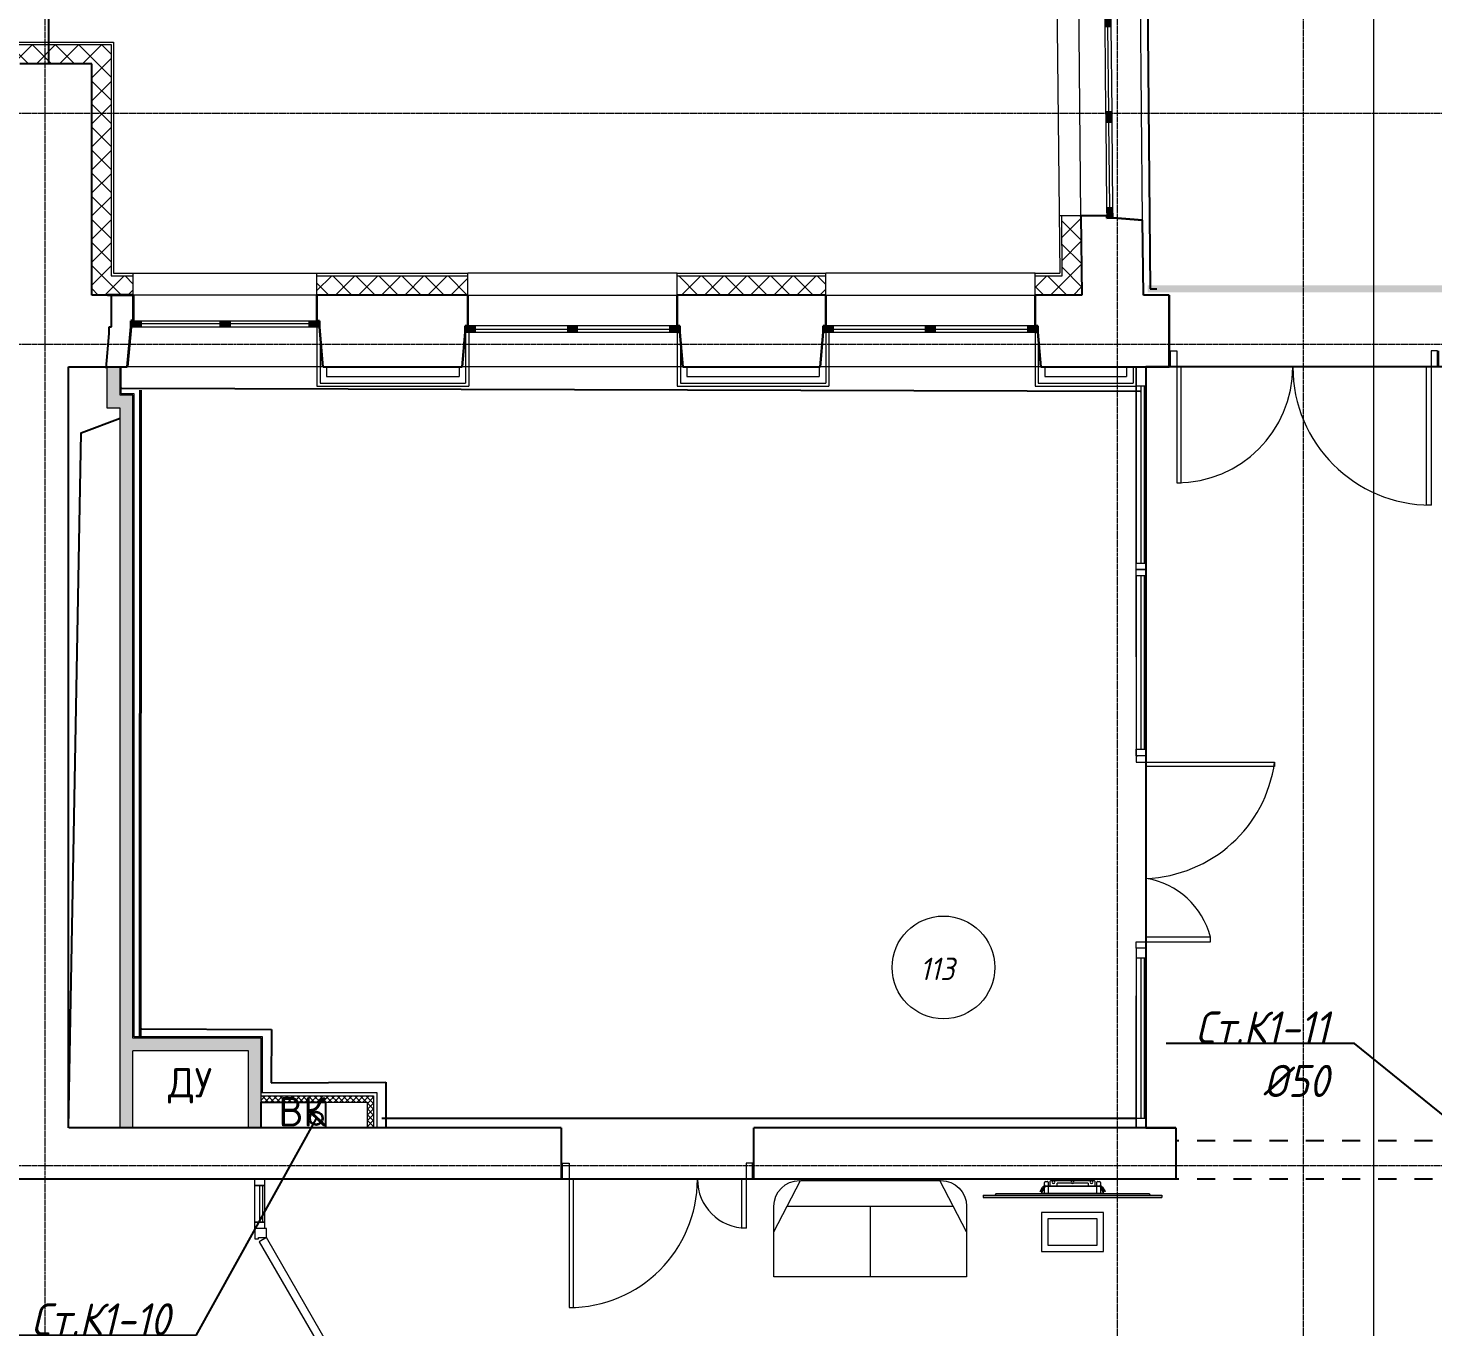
# Model space of a CAD drawing. Header units: millimetres. Extents: x -10178924 to 11692288, y -947381 to 58396.
# Drawn here: x 850849 to 861789, y -914198 to -904079 of the extents above; entities that cross this region are included whole.
import ezdxf
from ezdxf import colors
from ezdxf.entities.mleader import LeaderData, LeaderLine
from ezdxf.math import Vec2, Vec3

# ---------------------------------------------------------------- set-up
doc = ezdxf.new("R2010")
doc.units = ezdxf.units.MM
doc.linetypes.add('короткая штриховая', pattern=[282.222222, 141.111111, -141.111111])
doc.linetypes.add('осевая', pattern=[50.8, 31.75, -6.35, 6.35, -6.35])
for name, color, linetype, lineweight in [('0. Подпись', 194, 'Continuous', 18), ('Medium Lines', 7, 'Continuous', 9), ('PDF _Разрезы', 7, 'Continuous', 9), ('АР_Двери', 250, 'Continuous', 9), ('ВК_ К1', 24, 'Continuous', 35), ('Двери', 7, 'Continuous', 9), ('Импосты витража', 7, 'Continuous', 9), ('ОСНОВНАЯ', 127, 'Continuous', 35), ('Основная ГКЛ', 250, 'Continuous', 9), ('Отделка СТЕН', 6, 'Continuous', 13), ('Панели витража', 7, 'Continuous', 9), ('Перегородки пеноблок', 40, 'Continuous', 9), ('Перегородки_ГКЛ', 20, 'Continuous', 9), ('Размеры осевые', 153, 'Continuous', 9), ('Стены.1', 7, 'Continuous', 25), ('ТХ мебель и оборудование', 250, 'Continuous', 20), ('ТХ оборудование', 7, 'Continuous', 9)]:
    doc.layers.add(name, color=color, linetype=linetype, lineweight=lineweight)
for name, color, linetype in [('_надписи канализация', 7, 'Continuous'), ('PDF _Марки помещений', 5, 'Continuous'), ('PDF _Стены краска9010', 7, 'Continuous'), ('ВК_Выноски', 7, 'Continuous'), ('Стены внутр.1', 7, 'Continuous'), ('Тонкая', 7, 'Continuous')]:
    doc.layers.add(name, color=color, linetype=linetype)
doc.layers.add('PDF _Отверстия_новые', color=7, linetype='Continuous', true_color=0x535353)
doc.layers.add('PDF _Стены отделка', color=7, linetype='Continuous', true_color=0xb505c2)
doc.layers.add('Шахты для нанесения на ТХ', color=210, linetype='Continuous', lineweight=60, plot=False)
doc.styles.add('ISOCPEUR', font='isocpeui.ttf', dxfattribs={"width": 0.9})
doc.styles.add('PDF ISOCPEUR', font='isocpeur.ttf')

# ---------------------------------------------------------------- blocks, each defined once
blk = doc.blocks.new('_None')
blk = doc.blocks.new('A$C20644A72')
at = {"color": 252, "lineweight": 9, "true_color": 0x939598}
for p, q in [((-600, 200), (-600, 750)), ((-1246, 200), (46, 200))]:
    blk.add_line(p, q, dxfattribs=at)
at = {"layer": 'ТХ оборудование', "color": 252, "lineweight": 9, "true_color": 0x939598}
for p, q in [((150, 750), (-1350, 750)), ((-1350, 750), (-1350, 200)), ((150, 200), (150, 750)), ((-1350, 400), (-1142, 0)), ((150, 400), (-58, 0)), ((-1142, 0), (-58, 0))]:
    blk.add_line(p, q, dxfattribs=at)
for centre, start, end in [((-1150, 200), 180, 270), ((-50, 200), 270, 0)]:
    blk.add_arc(centre, 200, start, end, dxfattribs=at)
blk = doc.blocks.new('A$C00E202AF')
at = {"layer": 'ТХ мебель и оборудование', "color": 0}
for p, q in [((528, 552), (864, 552)), ((0, 438), (0, 421)), ((0, 438), (1392, 438)), ((100, 451), (91, 438)), ((100, 451), (1291, 451)), ((443, 466), (463, 500)), ((447, 464), (443, 466)), ((466, 498), (447, 464)), ((453, 455), (484, 508)), ((453, 455), (938, 455)), ((453, 451), (453, 455)), ((938, 451), (453, 451)), ((478, 457), (478, 537)), ((483, 512), (909, 512)), ((484, 508), (907, 508)), ((485, 545), (500, 545)), ((505, 540), (505, 457)), ((522, 512), (522, 547)), ((817, 531), (575, 531)), ((575, 512), (575, 531)), ((817, 531), (817, 512)), ((870, 547), (870, 512)), ((886, 457), (886, 540)), ((891, 545), (906, 545)), ((907, 508), (938, 455)), ((914, 537), (914, 457)), ((945, 464), (925, 498)), ((929, 501), (949, 466)), ((938, 455), (938, 451)), ((949, 466), (945, 464)), ((1291, 451), (1300, 438)), ((1392, 438), (1392, 421)), ((1392, 421), (0, 421))]:
    blk.add_line(p, q, dxfattribs=at)
for points in [[(938, 0), (938, 304), (453, 304), (453, 0)], [(888, 50), (888, 254), (503, 254), (503, 50)]]:
    blk.add_lwpolyline(points, close=True, dxfattribs=at)
for centre, radius, start, end in [((528, 547), 5.8, 90, 180), ((548, 540), 10.5, 0, 180), ((696, 540), 10.5, 0, 180), ((843, 540), 10.5, 0, 180), ((864, 547), 5.61, 0, 90), ((483, 489), 23.8, 90, 150), ((484, 488), 19.7, 88.2856, 150), ((485, 537), 7.74, 90, 180), ((500, 540), 5.07, 0, 90), ((548, 540), 10.5, 180, 0), ((696, 540), 10.5, 180, 0), ((843, 540), 10.5, 180, 0), ((891, 540), 5.07, 90, 180), ((906, 537), 7.74, 0, 90), ((908, 488), 20.3, 30, 90.5887), ((909, 490), 22.6, 30, 90)]:
    blk.add_arc(centre, radius, start, end, dxfattribs=at)
at = {"layer": 'ТХ оборудование'}
blk.add_line((0, 421), (1392, 421), dxfattribs=at)
blk = doc.blocks.new('*U2161')
at = {"layer": 'АР_Двери'}
for points in [[(1430, 1000), (1395, 1000), (1395, 0), (1430, 0)], [(50, 380), (85, 380), (85, 0), (50, 0)], [(50, 0), (0, 0), (0, -125), (50, -125)], [(1430, 0), (1480, 0), (1480, -125), (1430, -125)]]:
    blk.add_lwpolyline(points, close=True, dxfattribs=at)
for centre, radius, start, end in [((1430, 0), 1000, 90, 180), ((50, 0), 380, 0, 90)]:
    blk.add_arc(centre, radius, start, end, dxfattribs=at)
at = {"layer": 'Основная ГКЛ', "ltscale": 5}
for p, q in [((-10, 0), (-10, -125)), ((1490, 0), (1490, -125))]:
    blk.add_line(p, q, dxfattribs=at)
blk = doc.blocks.new('Двустворчатое Окно 22_3')
at = {"layer": 'Стены.1', "linetype": 'Continuous', "lineweight": 0}
for points in [[(-835, 0), (-835, -50), (-755, -50), (-755, 0)], [(0, -50), (0, 0), (-40, 0), (-40, -50)], [(0, 0), (0, -50), (40, -50), (40, 0)], [(835, -50), (835, 0), (755, 0), (755, -50)]]:
    blk.add_hatch(color=256, dxfattribs=at).paths.add_polyline_path(points)
at = {"layer": 'Стены.1', "linetype": 'Continuous', "lineweight": 5}
for p, q in [((-835, 270), (-859, 270)), ((835, 270), (-835, 270)), ((859, 270), (835, 270)), ((-755, 0), (-40, 0)), ((40, 0), (755, 0)), ((-755, -25), (-40, -25)), ((-40, -50), (-755, -50)), ((40, -25), (755, -25)), ((755, -50), (40, -50)), ((-815, -290), (815, -290))]:
    blk.add_line(p, q, dxfattribs=at)
at = {"layer": 'Стены.1', "linetype": 'Continuous', "lineweight": 30}
for p, q in [((-859, 270), (-835, 0)), ((835, 0), (859, 270)), ((-835, -50), (-835, 0)), ((835, -50), (835, 0)), ((-835, 0), (-835, -50)), ((-835, -50), (-815, -50)), ((-815, -50), (-835, -50)), ((-815, -50), (-815, -290)), ((815, -290), (815, -50)), ((815, -50), (835, -50)), ((815, -50), (835, -50)), ((835, -50), (835, 0))]:
    blk.add_line(p, q, dxfattribs=at)
at = {"layer": 'Стены.1', "linetype": 'Continuous', "lineweight": 20}
for p, q in [((-835, 0), (-755, 0)), ((-755, 0), (-755, -50)), ((-40, -50), (-40, 0)), ((-40, 0), (0, 0)), ((0, 0), (40, 0)), ((40, 0), (40, -50)), ((755, -50), (755, 0)), ((755, 0), (835, 0)), ((-755, -50), (-835, -50)), ((0, -50), (-40, -50)), ((40, -50), (0, -50)), ((835, -50), (755, -50))]:
    blk.add_line(p, q, dxfattribs=at)
blk = doc.blocks.new('Трехстворчатое Окно 22_4')
at = {"layer": 'Стены.1', "linetype": 'Continuous', "lineweight": 0}
for points in [[(-1160, 0), (-1160, -50), (-1080, -50), (-1080, 0)], [(-373, -50), (-373, 0), (-413, 0), (-413, -50)], [(-373, 0), (-373, -50), (-333, -50), (-333, 0)], [(373, -50), (373, 0), (333, 0), (333, -50)], [(373, 0), (373, -50), (413, -50), (413, 0)], [(1160, -50), (1160, 0), (1080, 0), (1080, -50)]]:
    blk.add_hatch(color=256, dxfattribs=at).paths.add_polyline_path(points)
at = {"layer": 'Стены.1', "linetype": 'Continuous', "lineweight": 5}
for p, q in [((-1180, 230), (1180, 230)), ((-1080, 0), (-413, 0)), ((-333, 0), (333, 0)), ((413, 0), (1080, 0)), ((-1080, -25), (-413, -25)), ((-413, -50), (-1080, -50)), ((-333, -25), (333, -25)), ((333, -50), (-333, -50)), ((413, -25), (1080, -25)), ((1080, -50), (413, -50)), ((-1140, -250), (1140, -250))]:
    blk.add_line(p, q, dxfattribs=at)
at = {"layer": 'Стены.1', "linetype": 'Continuous', "lineweight": 30}
for p, q in [((-1160, 0), (-1180, 230)), ((1160, 0), (1180, 230)), ((-1160, -50), (-1160, 0)), ((-1160, -50), (-1160, 0)), ((1160, -50), (1160, 0)), ((1160, -50), (1160, 0)), ((-1140, -50), (-1160, -50)), ((-1140, -50), (-1160, -50)), ((-1140, -250), (-1140, -50)), ((1140, -50), (1160, -50)), ((1140, -50), (1160, -50)), ((1140, -250), (1140, -50))]:
    blk.add_line(p, q, dxfattribs=at)
at = {"layer": 'Стены.1', "linetype": 'Continuous', "lineweight": 20}
for p, q in [((-1160, 0), (-1080, 0)), ((-1080, 0), (-1080, -50)), ((-413, -50), (-413, 0)), ((-413, 0), (-373, 0)), ((-373, 0), (-333, 0)), ((-333, 0), (-333, -50)), ((333, -50), (333, 0)), ((333, 0), (373, 0)), ((373, 0), (413, 0)), ((413, 0), (413, -50)), ((1080, -50), (1080, 0)), ((1080, 0), (1160, 0)), ((-1080, -50), (-1160, -50)), ((-373, -50), (-413, -50)), ((-333, -50), (-373, -50)), ((373, -50), (333, -50)), ((413, -50), (373, -50)), ((1160, -50), (1080, -50))]:
    blk.add_line(p, q, dxfattribs=at)
blk = doc.blocks.new('AC-Дверь-Двупольная ГОСТ 23747-2015 2 - ДО21-18 витражная-6670467-1 этаж')
at = {"layer": 'Medium Lines'}
for p, q in [((-21, 540), (-870, 50)), ((-838, -5), (10, 485)), ((10, 485), (-21, 540)), ((212, 430), (180, 375)), ((180, 375), (838, -5)), ((870, 50), (212, 430)), ((-870, 50), (-940, 50)), ((-940, 50), (-940, -40)), ((-870, -10), (-870, 50)), ((-870, 50), (-838, -5)), ((838, -5), (870, 50)), ((940, 50), (870, 50)), ((870, 50), (870, -10)), ((940, -40), (940, 50)), ((-940, -40), (-860, -40)), ((-860, -10), (-870, -10)), ((-860, -40), (-860, -10)), ((870, -10), (860, -10)), ((860, -10), (860, -40)), ((860, -40), (940, -40))]:
    blk.add_line(p, q, dxfattribs=at)
blk = doc.blocks.new('Двустворчатое Окно 22_6')
at = {"layer": 'Стены.1', "linetype": 'Continuous', "lineweight": 0}
for points in [[(-735, 0), (-735, -50), (-655, -50), (-655, 0)], [(0, -50), (0, 0), (-40, 0), (-40, -50)], [(0, 0), (0, -50), (40, -50), (40, 0)], [(735, -50), (735, 0), (655, 0), (655, -50)]]:
    blk.add_hatch(color=256, dxfattribs=at).paths.add_polyline_path(points)
at = {"layer": 'Стены.1', "linetype": 'Continuous', "lineweight": 5}
for p, q in [((-762, 310), (762, 308)), ((-655, 0), (-40, 0)), ((40, 0), (655, 0)), ((-655, -25), (-40, -25)), ((-40, -50), (-655, -50)), ((40, -25), (655, -25)), ((655, -50), (40, -50)), ((-715, -250), (715, -250))]:
    blk.add_line(p, q, dxfattribs=at)
at = {"layer": 'Стены.1', "linetype": 'Continuous', "lineweight": 30}
for p, q in [((-735, 0), (-762, 310)), ((735, -2), (762, 308)), ((-735, -50), (-735, 0)), ((-735, -50), (-735, 0)), ((735, -50), (735, 0)), ((735, -50), (735, 0)), ((-715, -50), (-735, -50)), ((-715, -50), (-735, -50)), ((-715, -250), (-715, -50)), ((715, -50), (735, -50)), ((715, -50), (735, -50)), ((715, -250), (715, -50))]:
    blk.add_line(p, q, dxfattribs=at)
at = {"layer": 'Стены.1', "linetype": 'Continuous', "lineweight": 20}
for p, q in [((-735, 0), (-655, 0)), ((-655, 0), (-655, -50)), ((-40, -50), (-40, 0)), ((-40, 0), (0, 0)), ((0, 0), (40, 0)), ((40, 0), (40, -50)), ((655, -50), (655, 0)), ((655, 0), (735, 0)), ((-655, -50), (-735, -50)), ((0, -50), (-40, -50)), ((40, -50), (0, -50)), ((735, -50), (655, -50))]:
    blk.add_line(p, q, dxfattribs=at)
blk = doc.blocks.new('*U2198')
at = {"layer": 'АР_Двери'}
for points in [[(50, 1076), (85, 1076), (85, 0), (50, 0)], [(2030, 903), (1995, 903), (1995, 0), (2030, 0)], [(50, 0), (0, 0), (0, -125), (50, -125)], [(2030, 0), (2080, 0), (2080, -125), (2030, -125)]]:
    blk.add_lwpolyline(points, close=True, dxfattribs=at)
for centre, radius, start, end in [((50, 0), 1076, 0, 90), ((2030, 0), 903, 90, 180)]:
    blk.add_arc(centre, radius, start, end, dxfattribs=at)
at = {"layer": 'Основная ГКЛ', "ltscale": 5}
for p, q in [((-10, 0), (-10, -125)), ((2090, 0), (2090, -125))]:
    blk.add_line(p, q, dxfattribs=at)
blk = doc.blocks.new('A$Cad086cf1')
at = {"layer": 'Отделка СТЕН', "true_color": 0x636466, "transparency": 33554687}
h = blk.add_hatch(dxfattribs=at)
h.set_pattern_fill('ANSI37', color=251, scale=40)
h.set_pattern_definition([(45, (142968.72, -47941.48), (-89.80256, 89.80256), []), (135, (142968.72, -47941.48), (-89.80256, -89.80256), [])])
h.paths.add_polyline_path([(-7386.275, -40477.364), (-7536.275, -40477.364), (-7536.275, -48446.478), (-6006.547, -48446.478), (-6006.547, -48296.478), (-7386.275, -48296.478)])
h.paths.add_polyline_path([(-3197.852, -48296.478), (-4376.547, -48296.478), (-4376.547, -48446.478), (-3197.852, -48446.478)])
h.paths.add_polyline_path([(-414.627, -48296.478), (-1567.852, -48296.478), (-1567.852, -48446.478), (-414.627, -48446.478)])
h.paths.add_polyline_path([(2382.027, -48296.478), (1215.373, -48296.478), (1215.373, -48446.478), (2382.027, -48446.478)])
h.paths.add_polyline_path([(-7386.275, -31868.119), (-151.462, -31868.119), (-151.462, -31718.119), (-7536.275, -31718.119), (-7536.275, -33241.401), (-7386.275, -33241.401)])
h.paths.add_polyline_path([(25266.729, -31249.802), (25116.721, -31249.802), (25121.326, -31717.601), (24909.646, -31718.119), (24909.646, -31868.119), (25272.81, -31867.587)])
h.paths.add_polyline_path([(23279.646, -31718.119), (22121.774, -31718.119), (22121.774, -31868.119), (23279.646, -31868.119)])
h.paths.add_polyline_path([(20491.774, -31718.119), (19316.859, -31718.119), (19316.859, -31868.119), (20491.774, -31868.119)])
h.paths.add_polyline_path([(17713.142, -29916.63), (17168.725, -29916.63), (17168.725, -30066.63), (17563.142, -30066.63), (17563.142, -31868.119), (17886.859, -31868.119), (17886.859, -31718.119), (17713.142, -31718.119)])
h.paths.add_polyline_path([(17168.725, -29916.63), (16213.142, -29916.63), (16213.142, -30066.63), (17168.725, -30066.63)])
h.paths.add_polyline_path([(14198.142, -29916.63), (13168.725, -29916.63), (13168.725, -30066.63), (14198.142, -30066.63)])
h.paths.add_polyline_path([(13168.725, -29916.63), (12691.199, -29916.63), (12691.199, -31718.119), (12503.883, -31718.119), (12503.883, -31868.119), (12841.199, -31868.119), (12841.199, -30066.63), (13168.725, -30066.63)])
h.paths.add_polyline_path([(11073.883, -31718.119), (9888.912, -31718.119), (9888.912, -31868.119), (11073.883, -31868.119)])
h.paths.add_polyline_path([(8258.912, -31718.119), (7097.756, -31718.119), (7097.756, -31868.119), (8258.912, -31868.119)])
h.paths.add_polyline_path([(5467.756, -31718.119), (4303.088, -31718.119), (4303.088, -31868.119), (5465.74, -31868.119)])
h.paths.add_polyline_path([(2673.088, -31718.119), (1478.538, -31718.119), (1478.538, -31868.119), (2673.088, -31868.119)])
h.paths.add_polyline_path([(23941.72, -48296.478), (23603.748, -48296.478), (23603.748, -48446.478), (23941.72, -48446.478)])
h.paths.add_polyline_path([(21973.748, -48296.478), (20808.789, -48296.478), (20808.789, -48446.478), (21973.748, -48446.478)])
h.paths.add_polyline_path([(19178.789, -48296.478), (18008.239, -48296.478), (18008.239, -48446.478), (19178.789, -48446.478)])
h.paths.add_polyline_path([(16378.239, -48296.478), (15216.447, -48296.478), (15216.447, -48446.478), (16378.239, -48446.478)])
h.paths.add_polyline_path([(13586.447, -48296.478), (12422.391, -48296.478), (12422.391, -48446.478), (13586.447, -48446.478)])
h.paths.add_polyline_path([(10792.391, -48296.478), (9611.009, -48296.478), (9611.009, -48446.478), (10792.391, -48446.478)])
h.paths.add_polyline_path([(7981.009, -48296.478), (6809.325, -48296.478), (6809.325, -48446.478), (7981.009, -48446.478)])
h.paths.add_polyline_path([(5179.325, -48296.478), (4012.027, -48296.478), (4012.027, -48446.478), (5179.325, -48446.478)])
at = {"layer": 'Перегородки пеноблок', "true_color": 0x636466, "transparency": 33554687}
h = blk.add_hatch(dxfattribs=at)
h.set_pattern_fill('ANSI36', color=251, scale=10)
h.set_pattern_definition([(45, (-62378.908, -47397.11), (16.83798, 61.739261), [79.375, -15.875, 0, -15.875])])
h.paths.add_polyline_path([(17883.142, -32648.119), (17783.142, -32648.119), (17783.142, -32428.119), (17683.142, -32428.119), (17683.142, -32748.119), (17783.142, -32748.119), (17783.142, -38356.478), (17883.142, -38356.478), (17883.142, -37756.534), (18783.142, -37756.478), (18783.142, -38356.478), (18883.142, -38356.478), (18883.142, -37656.478), (17883.142, -37656.478)])
at = {"layer": 'Перегородки_ГКЛ', "true_color": 0x636466, "transparency": 33554687}
h = blk.add_hatch(dxfattribs=at)
h.set_pattern_fill('ANSI37', color=251, scale=10, angle=-180)
h.set_pattern_definition([(225, (171532.113, -25161.217), (22.45064, -22.45064), []), (315, (171532.113, -25161.217), (22.45064, 22.45064), [])])
h.paths.add_polyline_path([(18883.142, -38156.478), (18883.142, -38106.478), (19758.142, -38106.478), (19758.142, -38356.478), (19708.142, -38356.478), (19708.142, -38156.478)])
h.paths.add_polyline_path([(18939.245, -38106.478), (18939.245, -38156.478), (18883.142, -38156.478), (18883.142, -38106.478)], flags=0)
at = {"layer": 'Defpoints', "color": 251, "ltscale": 100, "true_color": 0x636466, "transparency": 33554687}
for p, q in [((17718.134, -32116.641), (17718.134, -31876.641)), ((17698.134, -32116.641), (17718.134, -32116.641)), ((17698.134, -32166.641), (17698.134, -32116.641)), ((17674.512, -32436.641), (17698.134, -32166.641))]:
    blk.add_line(p, q, dxfattribs=at)
at = {"layer": 'PDF _Марки помещений', "color": 251, "lineweight": 9, "true_color": 0x636466, "transparency": 33554687}
blk.add_circle((24195.795, -37106.103), 400.063, dxfattribs=at)
at = {"layer": 'PDF _Отверстия_новые', "color": 251, "true_color": 0x636466, "transparency": 33554687}
blk.add_lwpolyline([(17383.142, -38356.478), (17480.509, -32941.214), (17783.142, -32828.119)], dxfattribs=at)
at = {"layer": 'PDF _Разрезы', "color": 251, "lineweight": 9, "true_color": 0x636466, "transparency": 33554687}
blk.add_lwpolyline([(27545.932, -58816.865), (27550.165, 1479.721)], dxfattribs=at)
at = {"layer": 'PDF _Стены краска9010', "color": 251, "true_color": 0x636466, "transparency": 33554585}
for p, q in [((25778.588, -28914.828), (25806.68, -31818.137)), ((25806.68, -31818.137), (25856.794, -31819.758)), ((28231.898, -32428.119), (25772.529, -32428.119)), ((25772.529, -32428.119), (25772.529, -38356.478)), ((17796.563, -32592.316), (25727.212, -32617.23)), ((25727.212, -32617.23), (25727.212, -32617.23)), ((17952.903, -37584.033), (18961.789, -37588.955)), ((18961.789, -37588.955), (18959.715, -38004.636)), ((18959.715, -38004.636), (19852.622, -37998.944)), ((19852.622, -37998.944), (19852.622, -38356.478)), ((19822.135, -38279.989), (25697.529, -38281.478)), ((25697.529, -38281.478), (25697.529, -38281.478)), ((25772.529, -38356.478), (26005.59, -38356.478)), ((26005.59, -38356.478), (26005.59, -38756.478)), ((26005.59, -38756.478), (15983.869, -38756.478))]:
    blk.add_line(p, q, dxfattribs=at)
at = {"layer": 'PDF _Стены отделка', "color": 251, "lineweight": 40, "true_color": 0x636466, "transparency": 33554610}
for p in [(17938.869, -37644.95), (17942.353, -32609.741)]:
    blk.add_line(p, (17942.353, -32609.741), dxfattribs=at)
at = {"layer": 'PDF _Стены отделка', "color": 251, "true_color": 0x636466, "transparency": 33554559}
for points in [[(25786.778, -31792.736), (25786.778, -31847.771), (28213.484, -31792.736)], [(25786.778, -31847.771), (28213.484, -31792.736), (28213.484, -31847.771)]]:
    blk.add_solid(points, dxfattribs=at)
at = {"layer": 'АР_Двери', "color": 251, "true_color": 0x636466, "transparency": 33554687}
for points in [[(25774.911, -35506.478), (25774.911, -35456.478), (25697.529, -35456.478), (25697.529, -35506.478)], [(26774.911, -35506.478), (26774.911, -35541.478), (25774.911, -35541.478), (25774.911, -35506.478)], [(25774.911, -36906.478), (25774.911, -36956.478), (25697.529, -36956.478), (25697.529, -36906.478)], [(26274.911, -36906.478), (26274.911, -36871.478), (25774.911, -36871.478), (25774.911, -36906.478)]]:
    blk.add_lwpolyline(points, close=True, dxfattribs=at)
for centre, radius, start, end in [((25736.023, -35364.921), 1048.489, 272.1256101, 352.2407618), ((25676.311, -37021.997), 617.235, 14.1144169, 80.8078468)]:
    blk.add_arc(centre, radius, start, end, dxfattribs=at)
at = {"layer": 'Импосты витража', "color": 251, "true_color": 0x636466, "transparency": 33554687, "extrusion": (0, 0, -1)}
for p, q in [((25697.529, -32475.762), (25697.529, -32428.119)), ((25697.529, -32428.119), (25697.529, -32475.762)), ((25697.529, -32475.762), (25697.529, -32428.119)), ((25697.529, -32428.119), (25697.529, -32475.762)), ((25697.529, -33956.478), (25697.529, -32556.478)), ((25697.529, -32556.478), (25697.529, -33956.478)), ((25772.529, -33956.478), (25772.529, -32556.478)), ((25697.529, -35456.478), (25697.529, -35406.478)), ((25697.529, -35406.478), (25697.529, -35456.478)), ((25772.529, -35456.478), (25772.529, -35406.478)), ((25697.529, -35456.478), (25707.529, -35456.478)), ((25697.529, -37031.478), (25772.529, -37031.478))]:
    blk.add_line(p, q, dxfattribs=at)
at = {"layer": 'Импосты витража', "color": 251, "true_color": 0x636466, "transparency": 33554687}
for p, q in [((25697.529, -33545.762), (25697.403, -32556.478)), ((25697.403, -32556.478), (25697.529, -33545.762)), ((25697.529, -34685.762), (25697.529, -34056.478)), ((25697.529, -34056.478), (25697.529, -35456.478)), ((25772.529, -34056.478), (25772.529, -34685.762)), ((25772.529, -34056.478), (25772.529, -35456.478)), ((25697.529, -36956.478), (25697.529, -38345.762)), ((25772.529, -36956.478), (25697.529, -36956.478)), ((25772.529, -36956.478), (25772.529, -38345.762)), ((25697.529, -38345.762), (25697.529, -37326.483)), ((25697.529, -38356.478), (25697.529, -38306.478)), ((25697.529, -38306.478), (25697.529, -38356.478)), ((25697.529, -38356.478), (25772.529, -38356.478)), ((25697.529, -38356.478), (25772.529, -38356.478))]:
    blk.add_line(p, q, dxfattribs=at)
for points in [[(25697.403, -32428.119), (25772.529, -32428.119), (25772.529, -32578.082), (25697.403, -32578.119)], [(25697.403, -32428.119), (25772.529, -32428.119), (25772.529, -32578.119), (25697.403, -32578.119)], [(25697.529, -33956.478), (25772.529, -33956.478), (25772.529, -34006.478), (25697.529, -34006.478)], [(25697.529, -34006.478), (25772.529, -34006.478), (25772.529, -34056.478), (25697.529, -34056.478)], [(25697.529, -35406.478), (25772.529, -35406.478), (25772.529, -35456.478), (25697.529, -35456.478)], [(25697.529, -38281.478), (25772.529, -38281.478), (25772.529, -38356.478), (25697.529, -38356.478)], [(18832.735, -38756.478), (18907.735, -38756.478), (18907.735, -38806.478), (18832.735, -38806.478)], [(18832.735, -38806.478), (18907.735, -38806.478), (18907.735, -39091.478), (18832.735, -39091.478)], [(18832.735, -39091.478), (18907.735, -39091.478), (18907.735, -39141.478), (18832.735, -39141.478)]]:
    blk.add_lwpolyline(points, close=True, dxfattribs=at)
at = {"layer": 'ОСНОВНАЯ', "color": 251, "ltscale": 100, "true_color": 0x636466, "transparency": 33554687}
for p, q in [((17886.859, -31868.119), (17686.859, -31868.119)), ((17886.859, -31868.119), (17886.859, -32068.119)), ((17866.859, -32118.119), (17839.737, -32428.119)), ((17886.859, -32068.119), (17866.859, -32068.119)), ((17866.859, -32068.119), (17866.859, -32118.119))]:
    blk.add_line(p, q, dxfattribs=at)
at = {"layer": 'Отделка СТЕН', "color": 251, "true_color": 0x636466, "transparency": 33554687}
for p, q in [((24951.76, -16484.119), (25101.133, -31698.119)), ((25266.729, -31249.802), (25096.729, -31249.802)), ((17858.857, -31698.119), (19318.857, -31698.119)), ((17886.859, -31868.119), (17886.859, -31698.119)), ((19316.859, -31868.119), (19316.859, -31698.119)), ((20491.774, -31868.119), (20491.774, -31698.119)), ((22121.774, -31698.119), (20491.774, -31698.119)), ((22121.774, -31868.119), (22121.774, -31698.119)), ((23279.646, -31868.119), (23279.646, -31698.119)), ((24909.646, -31698.119), (23279.646, -31698.119)), ((24909.646, -31868.119), (24909.646, -31698.119))]:
    blk.add_line(p, q, dxfattribs=at)
for points in [[(16213.142, -29896.63), (17733.142, -29896.63), (17733.142, -31698.119), (17858.857, -31698.119)], [(16213.142, -29916.63), (17713.142, -29916.63), (17713.142, -31718.119), (17886.859, -31718.119)], [(24909.646, -31718.119), (25121.331, -31718.119), (25116.721, -31249.802)], [(19318.857, -31698.119), (20491.774, -31698.119)], [(19318.857, -31718.119), (20491.774, -31718.119)], [(22121.774, -31698.119), (23279.646, -31698.119)], [(22121.774, -31718.119), (23279.646, -31718.119)], [(24909.646, -31698.119), (25101.133, -31698.119)]]:
    blk.add_lwpolyline(points, dxfattribs=at)
at = {"layer": 'Панели витража', "color": 251, "true_color": 0x636466, "transparency": 33554687}
for p, q in [((25735.029, -33956.478), (25735.029, -32578.119)), ((25760.029, -32578.119), (25760.029, -33956.478)), ((25735.029, -35406.478), (25735.029, -34056.478)), ((25735.029, -35406.478), (25735.029, -34056.478)), ((25760.029, -34056.478), (25760.029, -35406.478)), ((25760.029, -34056.478), (25760.029, -35406.478)), ((25735.029, -38281.478), (25735.029, -37031.478)), ((25735.029, -38281.478), (25735.029, -37031.478)), ((25760.029, -37031.478), (25760.029, -38281.478)), ((25760.029, -37031.478), (25760.029, -38281.478)), ((18895.235, -38806.478), (18870.235, -38806.478)), ((18870.235, -38806.478), (18870.235, -39091.478)), ((18895.235, -39091.478), (18895.235, -38806.478)), ((18870.235, -39091.478), (18895.235, -39091.478))]:
    blk.add_line(p, q, dxfattribs=at)
at = {"layer": 'Перегородки пеноблок', "color": 251, "linetype": 'Continuous', "true_color": 0x636466, "transparency": 33554687}
for p, q in [((17883.142, -37656.478), (17883.142, -32648.119)), ((17893.142, -37646.478), (17893.142, -32638.119)), ((17783.142, -38356.478), (17783.142, -32748.119)), ((17883.142, -37656.478), (17883.142, -37415.762)), ((18883.142, -38356.478), (18883.142, -37656.478)), ((18893.142, -38081.478), (18893.142, -37646.478)), ((17883.142, -38356.478), (17883.142, -37756.534)), ((17883.142, -38356.478), (17883.142, -37756.534)), ((18783.142, -38356.478), (18783.142, -37756.478))]:
    blk.add_line(p, q, dxfattribs=at)
at = {"layer": 'Перегородки пеноблок', "color": 251, "linetype": 'Continuous', "true_color": 0x636466, "transparency": 33554687, "flags": 128}
for points in [[(17683.142, -32748.119), (17683.142, -32428.119)], [(17783.142, -32648.119), (17783.142, -32428.119)], [(17793.142, -32638.119), (17793.142, -32428.119)], [(17883.142, -32648.119), (17783.142, -32648.119)], [(17893.142, -32638.119), (17793.142, -32638.119)], [(17783.142, -32748.119), (17683.142, -32748.119)], [(18883.142, -37656.478), (17883.142, -37656.478)], [(18893.142, -37646.478), (17893.142, -37646.478)], [(18783.142, -37756.478), (17883.142, -37756.534)]]:
    blk.add_lwpolyline(points, dxfattribs=at)
at = {"layer": 'Перегородки_ГКЛ', "color": 251, "ltscale": 0.1, "true_color": 0x636466, "transparency": 33554687}
for p, q in [((19316.859, -32108.119), (19316.859, -32578.119)), ((20473.712, -32138.119), (20473.712, -32553.119)), ((20498.712, -32108.119), (20498.712, -32578.119)), ((22121.774, -32108.119), (22121.774, -32578.119)), ((23278.628, -32138.119), (23278.628, -32553.119)), ((23303.628, -32138.119), (23303.628, -32578.119)), ((24909.646, -32108.119), (24909.646, -32578.119)), ((19341.859, -32205.269), (19341.859, -32553.119)), ((22146.774, -32245.27), (22146.774, -32553.119)), ((24934.646, -32245.27), (24934.646, -32553.119)), ((19391.859, -32428.119), (19391.859, -32503.119)), ((20423.712, -32428.119), (20423.712, -32503.119)), ((22196.774, -32428.119), (22196.774, -32503.119)), ((23228.628, -32428.119), (23228.628, -32503.119)), ((24984.646, -32428.119), (24984.646, -32503.119)), ((25622.403, -32428.119), (25622.403, -32503.119)), ((25622.403, -32428.119), (25622.403, -32503.119)), ((25672.403, -32428.119), (25672.403, -32553.119)), ((25672.403, -32428.119), (25672.403, -32553.119)), ((25697.403, -32428.119), (25697.403, -32578.119)), ((25697.403, -32428.119), (25697.403, -32578.119)), ((19316.859, -32578.119), (20498.712, -32578.119)), ((19341.859, -32553.119), (20473.712, -32553.119)), ((19391.859, -32503.119), (20423.712, -32503.119)), ((22121.774, -32578.119), (23303.628, -32578.119)), ((22146.774, -32553.119), (23278.628, -32553.119)), ((22196.774, -32503.119), (23228.628, -32503.119)), ((24909.646, -32578.119), (25697.403, -32578.119)), ((24934.646, -32553.119), (25672.403, -32553.119)), ((24984.646, -32503.119), (25622.403, -32503.119))]:
    blk.add_line(p, q, dxfattribs=at)
at = {"layer": 'Перегородки_ГКЛ', "color": 251, "true_color": 0x636466, "transparency": 33554687}
for points in [[(18883.142, -38081.478), (19783.142, -38081.478), (19783.142, -38356.478)], [(18883.142, -38106.478), (19758.142, -38106.478), (19758.142, -38356.478)], [(18883.142, -38156.478), (19708.142, -38156.478), (19708.142, -38356.478)]]:
    blk.add_lwpolyline(points, dxfattribs=at)
at = {"layer": 'Размеры осевые', "color": 251, "linetype": 'осевая', "ltscale": 0.5, "true_color": 0x636466, "transparency": 33554687}
for p, q in [((27000, -52200), (27000, 1500)), ((25550, -58512.867), (25550, -4812.867)), ((17200, -40100), (17200, -25800)), ((-9750, -30450), (44700, -30450)), ((-9750, -32250), (62308.109, -32250)), ((-9750, -38650), (62308.109, -38650))]:
    blk.add_line(p, q, dxfattribs=at)
at = {"layer": 'Стены внутр.1', "color": 251, "linetype": 'Continuous', "true_color": 0x636466, "transparency": 33554687}
for p, q in [((25952.838, -31868.119), (25952.838, -32428.119)), ((25952.838, -32428.119), (25952.838, -31868.119)), ((21219.847, -38356.478), (21219.847, -38756.478)), ((21219.847, -38356.478), (21219.847, -38756.478)), ((22719.847, -38756.478), (22719.847, -38356.478)), ((26005.59, -38356.478), (26005.59, -38756.478)), ((26005.59, -38356.478), (26005.59, -38756.478))]:
    blk.add_line(p, q, dxfattribs=at)
at = {"layer": 'Стены внутр.1', "color": 251, "linetype": 'Continuous', "true_color": 0x636466, "transparency": 33554687, "flags": 128}
for points in [[(17383.142, -38356.478), (17383.142, -32428.119)], [(25665.109, -32428.119), (25745.109, -32428.119)], [(25665.109, -32428.119), (25745.109, -32428.119)], [(21219.847, -38356.478), (17383.652, -38356.478)], [(26005.59, -38356.478), (22719.847, -38356.478)], [(21219.847, -38756.478), (17003.142, -38756.478)], [(26005.59, -38756.478), (22719.858, -38756.478)]]:
    blk.add_lwpolyline(points, dxfattribs=at)
at = {"layer": 'Стены внутр.1', "color": 251, "linetype": 'короткая штриховая', "true_color": 0x636466, "transparency": 33554687, "flags": 128}
for points in [[(28005.59, -38456.478), (26005.59, -38456.478)], [(28005.59, -38756.478), (26005.59, -38756.478)]]:
    blk.add_lwpolyline(points, dxfattribs=at)
at = {"layer": 'Стены.1', "color": 251, "linetype": 'Continuous', "true_color": 0x636466, "transparency": 33554687}
for p, q in [((25266.729, -31249.802), (25466.719, -31247.834)), ((25466.719, -31247.834), (25466.916, -31267.833)), ((25466.916, -31267.833), (25516.913, -31267.34)), ((25516.913, -31267.34), (25747.1, -31285.198)), ((20491.774, -32108.119), (20491.774, -31868.119)), ((22121.774, -31868.119), (22121.774, -32108.119)), ((23279.646, -32108.119), (23279.646, -31868.119)), ((24909.646, -31868.119), (24909.646, -32108.119)), ((20448.152, -32428.119), (20471.774, -32158.119)), ((20471.774, -32108.119), (20491.774, -32108.119)), ((20471.774, -32158.119), (20471.774, -32108.119)), ((22121.774, -32108.119), (22141.774, -32108.119)), ((22141.774, -32108.119), (22141.774, -32158.119)), ((22141.774, -32158.119), (22165.396, -32428.119)), ((23236.024, -32428.119), (23259.646, -32158.119)), ((23259.646, -32108.119), (23279.646, -32108.119)), ((23259.646, -32158.119), (23259.646, -32108.119)), ((24909.646, -32108.119), (24929.646, -32108.119)), ((24929.646, -32108.119), (24929.646, -32158.119)), ((24929.646, -32158.119), (24953.268, -32428.119))]:
    blk.add_line(p, q, dxfattribs=at)
at = {"layer": 'Стены.1', "color": 251, "linetype": 'Continuous', "true_color": 0x636466, "transparency": 33554687, "flags": 128}
for points in [[(17563.142, -30066.63), (17003.142, -30066.63)], [(17563.142, -31868.119), (17563.142, -30066.63)], [(25266.729, -31249.802), (25272.815, -31868.119)], [(25752.838, -31868.119), (25747.1, -31285.198)], [(17686.859, -31868.119), (17563.142, -31868.119)], [(20491.774, -31868.119), (19316.859, -31868.119)], [(23279.646, -31868.119), (22121.774, -31868.119)], [(25272.815, -31868.119), (24909.646, -31868.119)], [(25952.838, -31868.119), (25752.838, -31868.119)], [(17383.142, -32428.119), (17839.737, -32428.119)], [(19363.98, -32428.119), (20448.152, -32428.119)], [(22165.396, -32428.119), (23236.024, -32428.119)], [(24953.268, -32428.119), (25665.109, -32428.119)], [(25745.109, -32428.119), (25952.838, -32428.119)], [(25745.109, -32428.119), (25952.838, -32428.119)]]:
    blk.add_lwpolyline(points, dxfattribs=at)
at = {"layer": 'Тонкая', "color": 251, "ltscale": 100, "true_color": 0x636466, "transparency": 33554687}
blk.add_line((17227.722, -30066.63), (17227.722, -28396.63), dxfattribs=at)
at = {"layer": 'Шахты для нанесения на ТХ', "color": 251, "lineweight": 25, "ltscale": 0.1, "true_color": 0x636466, "transparency": 33554687}
for p, q in [((18883.142, -38356.478), (18883.142, -38156.478)), ((18883.142, -38156.478), (19383.142, -38156.478)), ((19383.142, -38156.478), (19383.142, -38356.478)), ((18883.142, -38356.478), (18883.142, -38356.478)), ((19383.142, -38356.478), (18883.142, -38356.478))]:
    blk.add_line(p, q, dxfattribs=at)
at = {"color": 251, "linetype": 'ByBlock', "true_color": 0x636466, "transparency": 33554687, "rotation": 180}
for name, p in [('*U2198', (28042.756, -32428.119)), ('*U2161', (22709.847, -38756.478))]:
    blk.add_blockref(name, p, dxfattribs=at)
at = {"layer": 'Двери', "color": 251, "true_color": 0x636466, "transparency": 33554687, "rotation": 270}
blk.add_blockref('AC-Дверь-Двупольная ГОСТ 23747-2015 2 - ДО21-18 витражная-6670467-1 этаж', (18872.735, -40081.478), dxfattribs=at)
at = {"layer": 'Стены.1', "color": 251, "linetype": 'Continuous', "true_color": 0x636466, "transparency": 33554687, "zscale": 1000}
for name, p, xscale, rotation in [('Трехстворчатое Окно 22_4', (25505.495, -30107.397), -0.9999999999999996, 270.5639944163311), ('Двустворчатое Окно 22_3', (21306.774, -32158.119), -1, 180), ('Двустворчатое Окно 22_3', (24094.646, -32158.119), -1, 180)]:
    blk.add_blockref(name, p, dxfattribs=dict(at, xscale=xscale, rotation=rotation))
at = {"layer": 'Стены.1', "color": 251, "linetype": 'Continuous', "true_color": 0x636466, "transparency": 33554687, "zscale": 1000, "rotation": 180}
blk.add_blockref('Двустворчатое Окно 22_6', (18601.859, -32118.119), dxfattribs=at)
at = {"layer": 'ТХ оборудование', "color": 251, "true_color": 0x636466, "transparency": 33554687, "xscale": -1, "rotation": 180}
blk.add_blockref('A$C20644A72', (24225.736, -38766.965), dxfattribs=at)
at = {"layer": 'ТХ оборудование', "color": 251, "true_color": 0x636466, "transparency": 33554687}
blk.add_blockref('A$C00E202AF', (24505.379, -39318.882), dxfattribs=at)
at = {"layer": '0. Подпись', "color": 251, "lineweight": 5, "ltscale": 0.1, "true_color": 0x636466, "transparency": 33554687, "char_height": 229.1932, "attachment_point": 7, "style": 'PDF ISOCPEUR'}
for s, insert in [('ДУ', (18156.369, -38166.586)), ('ВК', (19018.323, -38345.557))]:
    blk.add_mtext(s, dxfattribs=dict(at, insert=insert))
at = {"layer": 'PDF _Марки помещений', "color": 251, "lineweight": 9, "true_color": 0x636466, "transparency": 33554687, "insert": (24012.694, -37205.081), "char_height": 175, "attachment_point": 7, "style": 'ISOCPEUR'}
blk.add_mtext('113', dxfattribs=at)

msp = doc.modelspace()

# ---------------------------------------------------------------- linework, layer by layer
at = {"layer": 'ВК_ К1', "ltscale": 100}
msp.add_circle((853092.4, -912572.7), 50, dxfattribs=at)

# ---------------------------------------------------------------- block references
msp.add_blockref('A$Cad086cf1', (833781.5, -874290.7))

# ---------------------------------------------------------------- leaders
at = {"layer": '_надписи канализация', "lineweight": -2}
ml = msp.add_multileader_mtext('Standard', dxfattribs=at)
ml.set_content('\\A1;Приямок{\\Fisocp3|c204; }800{\\fArial|b0|i0|c204|p34;х}800х800(h)\\P{\\fArial|b0|i0|c204|p34;с\\Fisocp3|c204; }насосом дренажным {\\A0; \\H0.91667x;ГНОМ 10-10Г\\A1;\\H1.09091x; \\PN=1,1 кВт \\P (1 раб)\\Fisocp3|c204; \\fISOCPEUR|b0|i0|c204|p34;(закрыть рифленым железом)}', color=256, style='ISOCPEUR')
ml.set_leader_properties(lineweight=13)
ml.set_arrow_properties(name='NONE')
ml.build(insert=Vec2(0, 0))
ml.multileader.update_dxf_attribs({"text_left_attachment_type": 6, "text_right_attachment_type": 6, "dogleg_length": 100, "arrow_head_size": 300, "scale": 100})
ctx = ml.context
ctx.base_point, ctx.scale, ctx.char_height, ctx.arrow_head_size, ctx.landing_gap_size, ctx.plane_origin = Vec3(740434.3, -912667.1), 100, 250, 300, 0.09, Vec3(743281.2, -913662)
ctx.left_attachment, ctx.right_attachment, ctx.text_align_type = 6, 6, 1
notes = []
notes.append((ctx, [(1, (1, 1, 0), (745889.2, -912667.1), (-1, 0), 100, [(1, [(748693.9, -916333.7)], 0, [])])]))
ctx.mtext.insert, ctx.mtext.width, ctx.mtext.alignment, ctx.mtext.flow_direction = Vec3(742864.1, -912342.1), 6781.384, 2, 5
at = {"layer": 'ВК_Выноски'}
ml = msp.add_multileader_mtext('Standard', dxfattribs=at)
ml.set_content('{\\W0.9;Ст.К1-11\\P %%C50 \\P  }', color=7, style='ISOCPEUR')
ml.set_leader_properties(color=7, linetype='ByLayer', lineweight=-1)
ml.set_arrow_properties(name='NONE')
ml.build(insert=Vec2(0, 0))
ml.multileader.update_dxf_attribs({"text_left_attachment_type": 6, "text_right_attachment_type": 6, "dogleg_length": 0.36, "arrow_head_size": 300})
ctx = ml.context
ctx.base_point, ctx.char_height, ctx.arrow_head_size, ctx.landing_gap_size, ctx.plane_origin = Vec3(862380.8, -911209.9), 250, 300, 100, Vec3(875337, -938549.8)
ctx.left_attachment, ctx.right_attachment, ctx.text_align_type = 6, 6, 2
notes.append((ctx, [(1, (1, 1, 0), (863860.4, -911209.9), (-1, 0), 100.4, [(0, [(864748, -912637)], 0, [])])]))
ctx.mtext.insert, ctx.mtext.width, ctx.mtext.alignment, ctx.mtext.flow_direction = Vec3(863660, -910959.9), 3379.662, 3, 5
ml = msp.add_multileader_mtext('Standard', dxfattribs=at)
ml.set_content('{\\W0.9;Ст.К1-11\\P %%C50 \\P  }', color=7, style='ISOCPEUR')
ml.set_leader_properties(color=7, linetype='ByLayer', lineweight=-1)
ml.set_arrow_properties(name='NONE')
ml.build(insert=Vec2(0, 0))
ml.multileader.update_dxf_attribs({"text_left_attachment_type": 6, "text_right_attachment_type": 6, "dogleg_length": 0.36, "arrow_head_size": 300})
ctx = ml.context
ctx.base_point, ctx.char_height, ctx.arrow_head_size, ctx.landing_gap_size, ctx.plane_origin = Vec3(859699.7, -911989.7), 250, 300, 100, Vec3(872655.9, -939329.6)
ctx.left_attachment, ctx.right_attachment, ctx.text_align_type = 6, 6, 2
notes.append((ctx, [(1, (1, 1, 0), (861179.3, -911989.7), (-1, 0), 100.4, [(0, [(861896.6, -912570.4)], 0, [])])]))
ctx.mtext.insert, ctx.mtext.width, ctx.mtext.alignment, ctx.mtext.flow_direction = Vec3(860978.9, -911739.7), 3379.662, 3, 5
ml = msp.add_multileader_mtext('Standard', dxfattribs=at)
ml.set_content('{\\W0.9;Ст.К1-10\\P%%C50 \\P\\P }', color=7, style='ISOCPEUR')
ml.set_leader_properties(color=7, linetype='ByLayer', lineweight=-1)
ml.set_arrow_properties(name='NONE')
ml.build(insert=Vec2(0, 0))
ml.multileader.update_dxf_attribs({"text_left_attachment_type": 6, "text_right_attachment_type": 6, "dogleg_length": 0.36, "arrow_head_size": 300})
ctx = ml.context
ctx.base_point, ctx.char_height, ctx.arrow_head_size, ctx.landing_gap_size, ctx.plane_origin = Vec3(850645.9, -914263.9), 250, 300, 100, Vec3(863498.8, -939316.4)
ctx.left_attachment, ctx.right_attachment, ctx.text_align_type = 6, 6, 2
notes.append((ctx, [(1, (1, 1, 0), (852153.9, -914263.9), (-1, 0), 100.4, [(0, [(853092.4, -912572.7)], 0, [])])]))
ctx.mtext.insert, ctx.mtext.width, ctx.mtext.alignment, ctx.mtext.flow_direction = Vec3(851953.6, -914013.9), 2900.426, 3, 5
for ctx, leaders in notes:
    for number, flags, end, landing, length, lines in leaders:
        leader = LeaderData()
        leader.index, (leader.has_last_leader_line, leader.has_dogleg_vector, leader.attachment_direction) = number, flags
        leader.last_leader_point, leader.dogleg_vector, leader.dogleg_length = Vec3(end), Vec3(landing), length
        for number, points, colour, breaks in lines:
            line = LeaderLine()
            line.index, line.vertices, line.color, line.breaks = number, Vec3.list(points), colors.encode_raw_color(colour), breaks
            leader.lines.append(line)
        ctx.leaders.append(leader)

doc.saveas('drawing.dxf')
